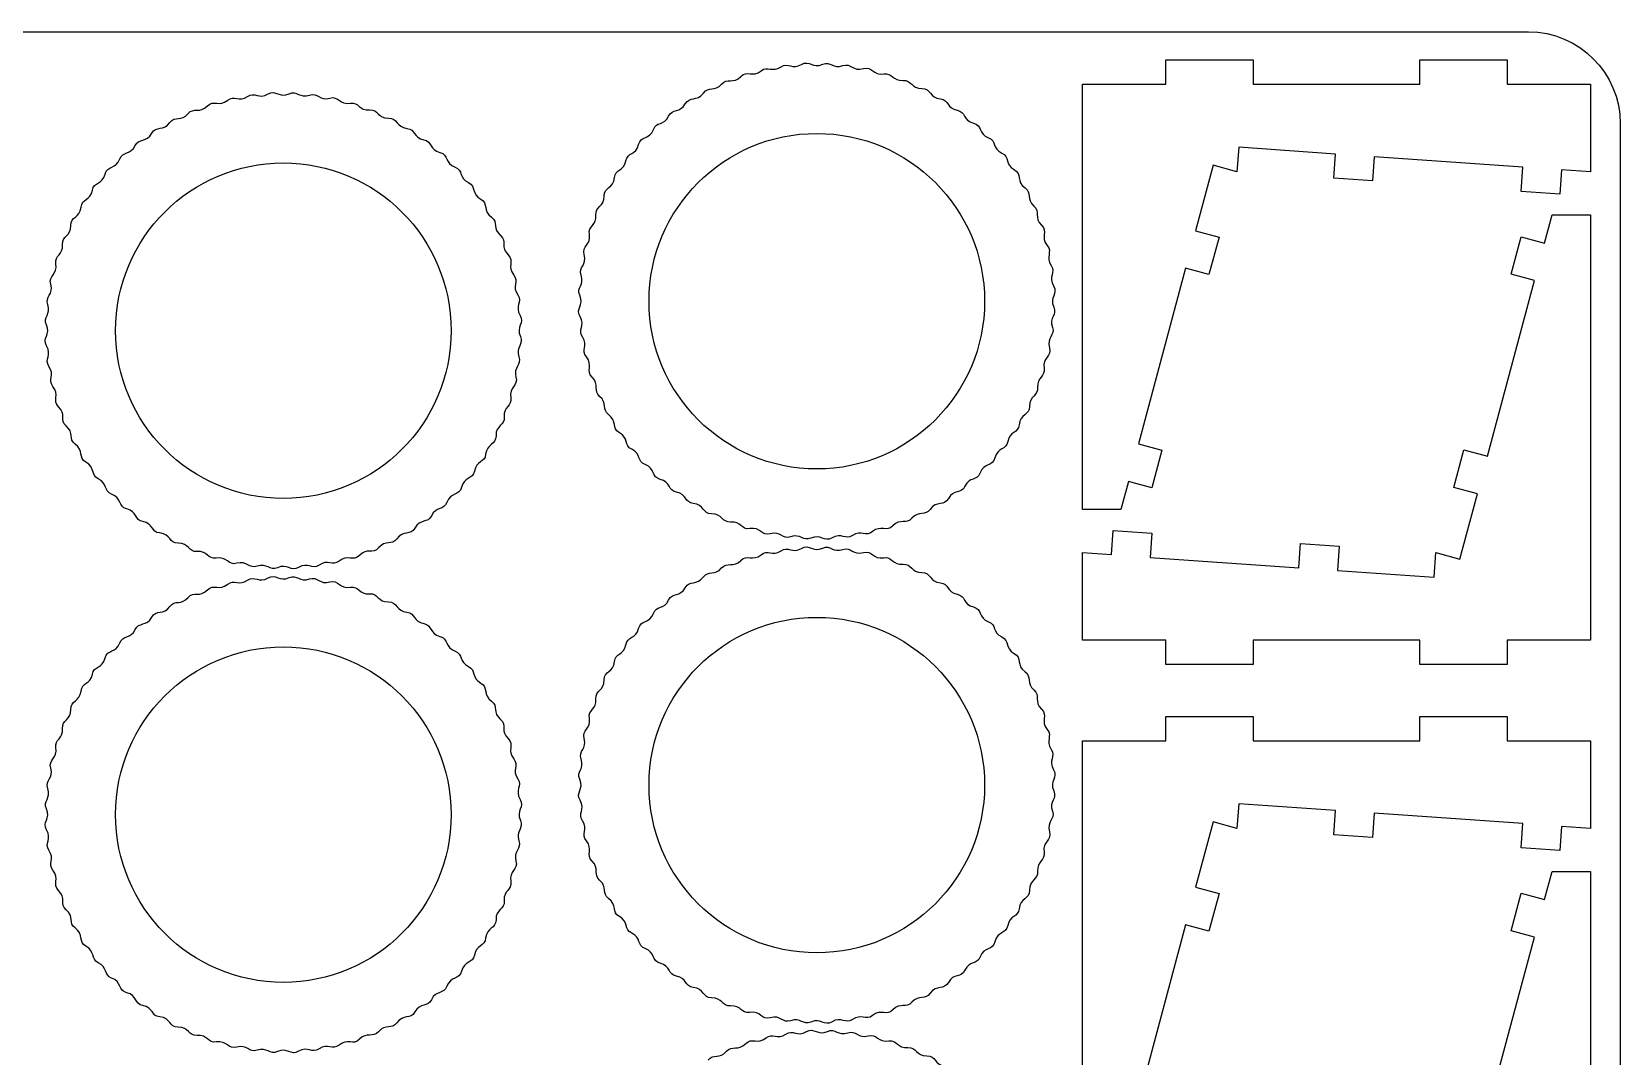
# Model space of a CAD drawing. Extents: x 75 to 655, y 14 to 894.
# Drawn here: x 192.3 to 365.4, y 782.4 to 894.1 of the extents above; entities that cross this region are included whole.
import ezdxf

# ---------------------------------------------------------------- set-up
doc = ezdxf.new("R2010")
doc.units = 0
doc.layers.get('0').update_dxf_attribs({"linetype": 'CONTINUOUS'})

msp = doc.modelspace()

# ---------------------------------------------------------------- linework, layer by layer
at = {"color": 5}
for p, q in [((85.374491, 894.077725), (355.374491, 894.077725)), ((365.374491, 884.077625), (365.374491, 464.077725))]:
    msp.add_line(p, q, dxfattribs=at)
at = {"color": 3}
for p, q in [((315.847491, 888.356925), (315.847491, 891.001325)), ((315.847491, 891.001325), (325.367491, 891.001325)), ((325.367491, 891.001325), (325.367491, 888.356925)), ((343.531891, 888.356925), (343.531891, 891.001325)), ((343.531891, 891.001325), (353.051891, 891.001325)), ((353.051891, 891.001325), (353.051891, 888.356925)), ((306.765491, 842.004625), (306.765491, 888.356925)), ((306.765491, 888.356925), (315.847491, 888.356925)), ((325.367491, 888.356925), (343.531891, 888.356925)), ((353.051891, 888.356925), (362.133891, 888.356925)), ((362.133891, 888.356925), (362.133891, 878.806425)), ((323.793991, 881.487325), (323.606591, 878.806425)), ((334.345991, 880.749525), (323.793991, 881.487325)), ((321.013391, 879.536825), (319.097091, 872.384925)), ((323.606591, 878.806425), (321.013391, 879.536825)), ((334.161391, 878.111725), (334.345991, 880.749525)), ((338.566691, 880.454325), (338.382391, 877.816625)), ((354.747991, 879.323025), (338.566691, 880.454325)), ((338.382391, 877.816625), (334.161391, 878.111725)), ((354.563291, 876.685025), (354.747991, 879.323025)), ((358.968691, 879.027925), (358.783991, 876.389725)), ((362.133891, 878.806425), (358.968691, 879.027925)), ((358.783991, 876.389725), (354.563291, 876.685025)), ((357.121291, 871.046225), (357.942691, 874.111525)), ((357.942691, 874.111525), (362.133891, 874.111525)), ((362.133891, 874.111525), (362.133891, 827.758725)), ((319.097091, 872.384925), (321.651491, 871.700525)), ((321.651491, 871.700525), (320.556391, 867.613525)), ((353.472091, 867.643725), (354.567191, 871.730725)), ((354.567191, 871.730725), (357.121291, 871.046225)), ((318.002291, 868.297925), (312.873191, 849.156425)), ((320.556391, 867.613525), (318.002291, 868.297925)), ((356.026191, 866.959325), (353.472091, 867.643725)), ((350.897491, 847.817725), (356.026191, 866.959325)), ((312.873191, 849.156425), (315.427391, 848.471925)), ((315.427391, 848.471925), (314.332291, 844.385025)), ((347.248291, 844.415125), (348.342991, 848.502125)), ((348.342991, 848.502125), (350.897491, 847.817725)), ((311.777991, 845.069425), (310.956791, 842.004625)), ((314.332291, 844.385025), (311.777991, 845.069425)), ((349.802391, 843.731125), (347.248291, 844.415125)), ((347.885991, 836.578925), (349.802391, 843.731125)), ((310.956791, 842.004625), (306.765491, 842.004625)), ((309.931091, 837.087825), (310.115391, 839.725925)), ((310.115391, 839.725925), (314.336091, 839.430725)), ((314.336091, 839.430725), (314.151791, 836.793025)), ((330.332691, 835.661425), (330.517391, 838.299125)), ((330.517391, 838.299125), (334.738091, 838.004225)), ((334.738091, 838.004225), (334.553391, 835.366125)), ((306.765491, 827.758725), (306.765491, 837.309325)), ((306.765491, 837.309325), (309.931091, 837.087825)), ((314.151791, 836.793025), (330.332691, 835.661425)), ((345.105391, 834.628425), (345.292891, 837.309325)), ((345.292891, 837.309325), (347.885991, 836.578925)), ((334.553391, 835.366125), (345.105391, 834.628425)), ((315.847491, 827.758725), (306.765491, 827.758725)), ((315.847491, 825.114325), (315.847491, 827.758725)), ((343.531891, 827.758725), (325.367491, 827.758725)), ((325.367491, 827.758725), (325.367491, 825.114325)), ((343.531891, 825.114325), (343.531891, 827.758725)), ((362.133891, 827.758725), (353.051891, 827.758725)), ((353.051891, 827.758725), (353.051891, 825.114325)), ((325.367491, 825.114325), (315.847491, 825.114325)), ((353.051891, 825.114325), (343.531891, 825.114325)), ((315.847491, 816.798525), (315.847491, 819.442925)), ((315.847491, 819.442925), (325.367491, 819.442925)), ((325.367491, 819.442925), (325.367491, 816.798525)), ((343.531891, 816.798525), (343.531891, 819.442925)), ((343.531891, 819.442925), (353.051891, 819.442925)), ((353.051891, 819.442925), (353.051891, 816.798525)), ((306.765491, 770.445825), (306.765491, 816.798525)), ((306.765491, 816.798525), (315.847491, 816.798525)), ((325.367491, 816.798525), (343.531891, 816.798525)), ((353.051891, 816.798525), (362.133891, 816.798525)), ((362.133891, 816.798525), (362.133891, 807.248025)), ((323.793991, 809.928925), (323.606591, 807.248025)), ((334.345991, 809.191125), (323.793991, 809.928925)), ((334.161391, 806.552925), (334.345991, 809.191125)), ((338.566691, 808.895925), (338.382391, 806.257825)), ((354.747991, 807.764225), (338.566691, 808.895925)), ((321.013391, 807.978425), (319.097091, 800.826125)), ((323.606591, 807.248025), (321.013391, 807.978425)), ((354.563291, 805.126525), (354.747991, 807.764225)), ((358.968691, 807.469125), (358.783991, 804.831425)), ((362.133891, 807.248025), (358.968691, 807.469125)), ((338.382391, 806.257825), (334.161391, 806.552925)), ((358.783991, 804.831425), (354.563291, 805.126525)), ((357.121291, 799.487525), (357.942691, 802.552725)), ((357.942691, 802.552725), (362.133891, 802.552725)), ((362.133891, 802.552725), (362.133891, 756.199925)), ((319.097091, 800.826125), (321.651491, 800.141725)), ((321.651491, 800.141725), (320.556391, 796.054725)), ((353.472091, 796.084925), (354.567191, 800.171925)), ((354.567191, 800.171925), (357.121291, 799.487525)), ((318.002291, 796.739225), (312.873191, 777.597625)), ((320.556391, 796.054725), (318.002291, 796.739225)), ((350.897491, 776.259325), (356.026191, 795.400825)), ((356.026191, 795.400825), (353.472091, 796.084925))]:
    msp.add_line(p, q, dxfattribs=at)
at = {"color": 5}
msp.add_open_spline([(355.374491, 894.077725), (360.874491, 894.077725), (365.374491, 889.577725), (365.374491, 884.077625)], degree=3, dxfattribs=at)
at = {"color": 3}
for points in [[(269.531891, 889.203725), (270.220791, 889.926925), (270.814991, 889.053025), (271.747391, 889.826025)], [(271.747391, 889.826025), (272.473091, 890.427925), (272.963291, 889.592325), (273.919691, 890.253925)], [(273.919691, 890.253925), (274.700991, 890.794425), (275.138391, 889.894825), (276.153391, 890.512925)], [(276.153391, 890.512925), (277.006791, 891.032625), (277.353491, 890.034025), (278.453891, 890.539925)], [(278.453891, 890.539925), (279.306991, 890.932125), (279.574991, 890.000125), (280.662691, 890.390825)], [(280.662691, 890.390825), (281.557291, 890.712125), (281.747391, 889.729325), (282.889091, 890.063725)], [(282.889091, 890.063725), (283.845591, 890.343825), (283.925891, 889.290625), (285.117491, 889.493925)], [(265.454391, 887.401325), (266.000991, 888.169825), (266.688091, 887.488525), (267.440991, 888.375725)], [(267.440991, 888.375725), (268.056491, 889.100925), (268.711691, 888.342725), (269.531891, 889.203725)], [(285.117491, 889.493925), (286.049491, 889.653025), (286.052391, 888.680625), (287.211491, 888.777925)], [(287.211491, 888.777925), (288.158191, 888.857325), (288.091191, 887.858625), (289.277791, 887.886125)], [(211.394791, 885.988825), (212.083691, 886.712025), (212.677991, 885.838125), (213.610291, 886.611125)], [(213.610291, 886.611125), (214.336091, 887.213025), (214.826191, 886.377425), (215.782591, 887.039025)], [(215.782591, 887.039025), (216.563991, 887.579525), (217.001391, 886.679925), (218.016391, 887.298025)], [(218.016391, 887.298025), (218.869791, 887.817725), (219.216391, 886.819125), (220.316791, 887.325025)], [(220.316791, 887.325025), (221.169991, 887.717225), (221.437991, 886.785225), (222.525591, 887.175925)], [(222.525591, 887.175925), (223.420291, 887.497225), (223.610291, 886.514425), (224.751991, 886.848825)], [(224.751991, 886.848825), (225.708591, 887.128925), (225.788791, 886.075725), (226.980491, 886.279025)], [(226.980491, 886.279025), (227.912491, 886.438125), (227.915291, 885.465725), (229.074491, 885.563025)], [(263.474791, 886.225825), (263.952091, 887.101025), (264.752591, 886.414725), (265.454391, 887.401325)], [(289.277791, 887.886125), (290.274991, 887.909125), (290.078291, 886.871925), (291.283391, 886.759325)], [(291.283391, 886.759325), (292.224391, 886.671425), (291.974091, 885.732525), (293.120091, 885.525625)], [(207.317391, 884.186425), (207.863891, 884.954925), (208.551091, 884.273625), (209.303991, 885.160825)], [(209.303991, 885.160825), (209.919391, 885.886025), (210.574591, 885.127825), (211.394791, 885.988825)], [(229.074491, 885.563025), (230.021191, 885.642425), (229.954091, 884.643725), (231.140791, 884.671225)], [(231.140791, 884.671225), (232.137891, 884.694225), (231.941291, 883.657025), (233.146391, 883.544425)], [(260.002391, 883.427425), (260.330491, 884.314225), (261.174091, 883.830425), (261.669591, 884.883025)], [(261.669591, 884.883025), (262.075791, 885.745725), (262.904491, 885.180125), (263.474791, 886.225825)], [(293.120091, 885.525625), (294.058791, 885.356125), (293.726491, 884.410125), (294.884291, 884.129325)], [(203.532591, 881.668125), (203.938791, 882.530825), (204.767391, 881.965225), (205.337691, 883.010925)], [(205.337691, 883.010925), (205.815091, 883.886125), (206.615591, 883.199825), (207.317391, 884.186425)], [(233.146391, 883.544425), (234.087391, 883.456525), (233.836991, 882.517625), (234.983091, 882.310725)], [(258.394791, 881.781225), (258.630391, 882.752825), (259.582291, 882.291925), (260.002391, 883.427425)], [(259.530291, 864.710925), (259.530291, 874.808325), (267.715791, 882.994225), (277.813591, 882.994225)], [(277.813591, 882.994225), (287.911091, 882.994225), (296.096891, 874.808325), (296.096891, 864.710925)], [(294.884291, 884.129325), (295.855791, 883.893725), (295.394291, 882.942725), (296.530391, 882.521825)], [(201.865291, 880.212525), (202.193391, 881.099325), (203.037091, 880.615525), (203.532591, 881.668125)], [(234.983091, 882.310725), (235.921691, 882.141225), (235.589491, 881.195225), (236.747291, 880.914425)], [(256.998891, 880.017425), (257.168391, 880.956625), (258.114091, 880.623125), (258.394791, 881.781225)], [(296.530391, 882.521825), (297.417491, 882.193125), (296.932391, 881.350625), (297.985991, 880.854625)], [(200.257791, 878.566325), (200.493391, 879.537925), (201.445291, 879.077025), (201.865291, 880.212525)], [(201.393191, 861.496025), (201.393191, 871.593425), (209.578791, 879.779325), (219.676591, 879.779325)], [(219.676591, 879.779325), (229.773991, 879.779325), (237.959891, 871.593425), (237.959891, 861.496025)], [(236.747291, 880.914425), (237.718791, 880.678825), (237.257291, 879.727825), (238.393391, 879.306925)], [(255.765191, 878.180725), (255.853491, 879.122625), (256.792191, 878.871825), (256.998891, 880.017425)], [(297.985991, 880.854625), (298.847991, 880.448725), (298.283591, 879.619325), (299.328491, 879.049425)], [(198.861891, 876.802525), (199.031391, 877.741725), (199.977091, 877.408225), (200.257791, 878.566325)], [(238.393391, 879.306925), (239.280491, 878.978225), (238.795391, 878.135725), (239.848991, 877.639725)], [(254.638091, 876.175425), (254.615391, 877.172125), (255.651891, 876.975325), (255.765191, 878.180725)], [(299.328491, 879.049425), (300.203891, 878.572125), (299.517391, 877.771825), (300.504391, 877.069825)], [(197.628091, 874.965825), (197.716491, 875.907725), (198.655191, 875.656925), (198.861891, 876.802525)], [(239.848991, 877.639725), (240.710991, 877.233825), (240.146491, 876.404425), (241.191491, 875.834525)], [(253.746291, 874.108825), (253.666591, 875.054825), (254.665191, 874.988225), (254.638091, 876.175425)], [(300.504391, 877.069825), (301.271791, 876.524025), (300.591791, 875.835525), (301.478391, 875.082825)], [(196.501091, 872.960525), (196.478291, 873.957225), (197.514891, 873.760425), (197.628091, 874.965825)], [(241.191491, 875.834525), (242.066791, 875.357225), (241.380291, 874.556925), (242.367391, 873.854925)], [(301.478391, 875.082825), (302.204391, 874.466425), (301.444791, 873.813225), (302.306391, 872.992325)], [(195.609191, 870.893925), (195.529491, 871.839925), (196.528091, 871.773325), (196.501091, 872.960525)], [(242.367391, 873.854925), (243.134791, 873.309125), (242.454791, 872.620625), (243.341391, 871.867925)], [(253.030191, 872.014825), (252.871691, 872.947525), (253.843291, 872.947525), (253.746291, 874.108825)], [(302.306391, 872.992325), (303.029091, 872.303725), (302.155691, 871.708225), (302.928691, 870.776825)], [(194.893191, 868.799925), (194.734591, 869.732625), (195.706191, 869.732625), (195.609191, 870.893925)], [(243.341391, 871.867925), (244.067391, 871.251525), (243.307691, 870.598325), (244.169391, 869.777425)], [(252.460591, 869.786725), (252.181091, 870.743725), (253.233191, 870.820825), (253.030191, 872.014825)], [(302.928691, 870.776825), (303.531191, 870.050925), (302.694291, 869.562025), (303.356591, 868.604525)], [(244.169391, 869.777425), (244.891991, 869.088825), (244.018591, 868.493325), (244.791691, 867.561925)], [(252.133391, 867.559925), (251.812391, 868.453925), (252.794091, 868.644725), (252.460591, 869.786725)], [(194.323491, 866.571825), (194.044091, 867.528825), (195.096191, 867.605925), (194.893191, 868.799925)], [(244.791691, 867.561925), (245.394091, 866.836025), (244.557291, 866.347125), (245.219591, 865.389625)], [(251.984591, 865.351125), (251.591291, 866.205625), (252.524891, 866.469525), (252.133391, 867.559925)], [(303.356591, 868.604525), (303.897391, 867.822525), (302.997391, 867.386525), (303.615591, 866.370825)], [(193.996391, 864.345025), (193.675391, 865.239025), (194.656991, 865.429825), (194.323491, 866.571825)], [(303.615591, 866.370825), (304.135291, 865.517125), (303.136691, 865.171025), (303.642591, 864.070425)], [(193.847491, 862.136225), (193.454291, 862.990725), (194.387891, 863.254625), (193.996391, 864.345025)], [(245.219591, 865.389625), (245.760391, 864.607625), (244.860291, 864.171625), (245.478591, 863.155925)], [(252.011291, 863.051025), (251.491691, 863.904025), (252.490591, 864.251625), (251.984591, 865.351125)], [(277.813591, 846.427625), (267.715791, 846.427625), (259.530291, 854.613125), (259.530291, 864.710925)], [(296.096891, 864.710925), (296.096891, 854.613125), (287.911091, 846.427625), (277.813591, 846.427625)], [(303.642591, 864.070425), (304.035291, 863.216225), (303.102591, 862.950625), (303.493491, 861.861225)], [(193.874291, 859.836125), (193.354591, 860.689125), (194.353591, 861.036725), (193.847491, 862.136225)], [(245.478591, 863.155925), (245.998291, 862.302225), (244.999691, 861.956125), (245.505591, 860.855525)], [(252.270391, 860.816925), (251.729891, 861.598525), (252.629791, 862.035925), (252.011291, 863.051025)], [(219.676591, 843.212725), (209.578791, 843.212725), (201.393191, 851.398225), (201.393191, 861.496025)], [(237.959891, 861.496025), (237.959891, 851.398225), (229.773991, 843.212725), (219.676591, 843.212725)], [(245.505591, 860.855525), (245.898291, 860.001325), (244.965591, 859.735725), (245.356391, 858.646325)], [(252.698191, 858.644725), (252.095991, 859.370525), (252.932891, 859.858825), (252.270391, 860.816925)], [(303.493491, 861.861225), (303.814191, 860.967125), (302.833491, 860.775725), (303.166691, 859.634925)], [(194.133291, 857.602025), (193.592891, 858.383625), (194.492791, 858.821025), (193.874291, 859.836125)], [(303.166691, 859.634925), (303.446391, 858.677125), (302.393091, 858.599825), (302.596691, 857.407025)], [(194.561191, 855.429825), (193.958891, 856.155625), (194.795891, 856.643925), (194.133291, 857.602025)], [(245.356391, 858.646325), (245.677091, 857.752225), (244.696491, 857.560825), (245.029691, 856.420025)], [(253.320491, 856.429125), (252.597991, 857.118025), (253.471891, 857.712225), (252.698191, 858.644725)], [(302.596691, 857.407025), (302.755891, 856.474025), (301.783191, 856.473525), (301.880591, 855.312325)], [(195.183391, 853.214225), (194.460991, 853.903125), (195.334791, 854.497325), (194.561191, 855.429825)], [(245.029691, 856.420025), (245.309391, 855.462225), (244.256091, 855.384925), (244.459591, 854.192125)], [(254.148491, 854.338625), (253.423091, 854.954625), (254.182691, 855.607025), (253.320491, 856.429125)], [(301.880591, 855.312325), (301.959991, 854.366125), (300.962691, 854.433725), (300.989091, 853.246025)], [(244.459591, 854.192125), (244.618791, 853.259125), (243.646091, 853.258625), (243.743591, 852.097425)], [(255.122791, 852.351425), (254.354891, 852.897725), (255.036391, 853.584625), (254.148491, 854.338625)], [(196.011391, 851.123725), (195.286091, 851.739725), (196.045591, 852.392125), (195.183391, 853.214225)], [(243.743591, 852.097425), (243.822991, 851.151225), (242.825691, 851.218825), (242.852091, 850.031125)], [(256.298291, 850.372125), (255.423791, 850.849225), (256.110191, 851.648925), (255.122791, 852.351425)], [(300.989091, 853.246025), (301.011291, 852.248825), (299.974591, 852.446025), (299.862091, 851.241125)], [(196.985791, 849.136525), (196.217891, 849.682825), (196.899391, 850.369725), (196.011391, 851.123725)], [(242.852091, 850.031125), (242.874191, 849.033925), (241.837591, 849.231125), (241.724991, 848.026225)], [(257.641291, 848.566925), (256.778691, 848.973225), (257.344091, 849.801525), (256.298291, 850.372125)], [(299.862091, 851.241125), (299.774091, 850.298825), (298.834791, 850.550725), (298.628291, 849.404025)], [(198.161291, 847.157225), (197.286691, 847.634325), (197.973091, 848.434025), (196.985791, 849.136525)], [(259.096891, 846.899725), (258.209591, 847.227925), (258.694591, 848.070825), (257.641291, 848.566925)], [(298.628291, 849.404025), (298.459391, 848.466225), (297.512691, 848.797525), (297.232091, 847.639925)], [(199.504191, 845.352025), (198.641591, 845.758325), (199.206991, 846.586625), (198.161291, 847.157225)], [(241.724991, 848.026225), (241.636991, 847.083925), (240.697791, 847.335825), (240.491291, 846.189125)], [(260.742991, 845.292125), (259.771591, 845.527725), (260.232891, 846.479425), (259.096891, 846.899725)], [(297.232091, 847.639925), (296.996791, 846.669325), (296.044191, 847.129025), (295.624491, 845.994125)], [(200.959791, 843.684825), (200.072491, 844.013025), (200.557491, 844.855925), (199.504191, 845.352025)], [(240.491291, 846.189125), (240.322391, 845.251325), (239.375691, 845.582625), (239.095091, 844.425025)], [(262.507091, 843.895825), (261.569091, 844.064825), (261.900191, 845.011525), (260.742991, 845.292125)], [(295.624491, 845.994125), (295.296191, 845.106425), (294.454391, 845.592725), (293.957691, 844.538525)], [(202.605991, 842.077225), (201.634591, 842.312825), (202.095791, 843.264525), (200.959791, 843.684825)], [(239.095091, 844.425025), (238.859791, 843.454425), (237.907191, 843.914125), (237.487391, 842.779225)], [(264.343891, 842.662425), (263.401691, 842.750925), (263.653891, 843.689225), (262.507091, 843.895825)], [(292.152091, 843.195625), (291.674491, 842.321025), (290.874891, 843.007125), (290.172891, 842.020125)], [(293.957691, 844.538525), (293.551191, 843.675925), (292.723091, 844.241525), (292.152091, 843.195625)], [(204.369991, 840.680925), (203.432091, 840.849925), (203.763091, 841.796625), (202.605991, 842.077225)], [(237.487391, 842.779225), (237.159191, 841.891525), (236.317391, 842.377825), (235.820591, 841.323625)], [(266.348691, 841.535425), (265.351891, 841.512625), (265.549191, 842.549325), (264.343891, 842.662425)], [(268.415391, 840.643525), (267.468491, 840.564725), (267.535591, 841.562425), (266.348691, 841.535425)], [(290.172891, 842.020125), (289.626891, 841.252425), (288.938991, 841.933025), (288.185491, 841.045825)], [(206.206791, 839.447525), (205.264591, 839.536025), (205.516791, 840.474325), (204.369991, 840.680925)], [(234.015091, 839.980725), (233.537491, 839.106125), (232.737891, 839.792225), (232.035791, 838.805225)], [(235.820591, 841.323625), (235.414191, 840.461025), (234.586091, 841.026625), (234.015091, 839.980725)], [(270.509791, 839.927525), (269.577191, 839.768525), (269.576891, 840.740325), (268.415391, 840.643525)], [(272.737891, 839.357925), (271.780091, 839.078125), (271.702791, 840.130925), (270.509791, 839.927525)], [(274.964191, 839.030725), (274.070491, 838.709925), (273.877691, 839.690925), (272.737891, 839.357925)], [(283.879491, 839.595525), (283.153491, 838.993525), (282.664891, 839.829825), (281.707191, 839.167625)], [(286.094991, 840.217725), (285.406191, 839.495125), (284.811891, 840.368625), (283.879491, 839.595525)], [(288.185491, 841.045825), (287.569291, 840.320125), (286.917091, 841.080125), (286.094991, 840.217725)], [(208.211691, 838.320525), (207.214891, 838.297725), (207.412191, 839.334425), (206.206791, 839.447525)], [(210.278291, 837.428625), (209.331391, 837.349825), (209.398591, 838.347525), (208.211691, 838.320525)], [(232.035791, 838.805225), (231.489891, 838.037525), (230.801991, 838.718125), (230.048491, 837.830925)], [(273.919691, 837.510125), (274.700991, 838.050625), (275.138391, 837.151125), (276.153391, 837.769225)], [(277.173091, 838.881525), (276.318391, 838.489325), (276.054391, 839.421925), (274.964191, 839.030725)], [(276.153391, 837.769225), (277.006791, 838.288825), (277.353491, 837.290325), (278.453891, 837.796125)], [(279.473491, 838.908625), (278.620891, 838.389325), (278.274291, 839.387025), (277.173091, 838.881525)], [(278.453891, 837.796125), (279.306991, 838.188325), (279.574991, 837.256325), (280.662691, 837.647025)], [(281.707191, 839.167625), (280.925391, 838.627025), (280.489791, 839.527425), (279.473491, 838.908625)], [(280.662691, 837.647025), (281.557291, 837.968425), (281.747391, 836.985625), (282.889091, 837.319925)], [(212.372691, 836.712625), (211.440091, 836.553625), (211.439891, 837.525425), (210.278291, 837.428625)], [(214.600891, 836.143025), (213.642991, 835.863225), (213.565791, 836.916025), (212.372691, 836.712625)], [(216.827191, 835.815825), (215.933391, 835.495025), (215.740691, 836.476025), (214.600891, 836.143025)], [(219.036091, 835.666625), (218.181391, 835.274425), (217.917391, 836.207025), (216.827191, 835.815825)], [(221.336491, 835.693725), (220.483791, 835.174425), (220.137291, 836.172125), (219.036091, 835.666625)], [(223.570191, 835.952725), (222.788291, 835.412125), (222.352691, 836.312525), (221.336491, 835.693725)], [(225.742491, 836.380625), (225.016491, 835.778625), (224.527791, 836.614925), (223.570191, 835.952725)], [(227.957991, 837.002825), (227.269191, 836.280225), (226.674891, 837.153725), (225.742491, 836.380625)], [(230.048491, 837.830925), (229.432291, 837.105225), (228.780091, 837.865225), (227.957991, 837.002825)], [(267.440991, 835.631925), (268.056491, 836.357125), (268.711691, 835.599025), (269.531891, 836.459925)], [(269.531891, 836.459925), (270.220791, 837.183125), (270.814991, 836.309225), (271.747391, 837.082325)], [(271.747391, 837.082325), (272.473091, 837.684125), (272.963291, 836.848525), (273.919691, 837.510125)], [(282.889091, 837.319925), (283.845591, 837.600025), (283.925891, 836.546825), (285.117491, 836.750225)], [(285.117491, 836.750225), (286.049491, 836.909225), (286.052391, 835.936925), (287.211491, 836.034125)], [(213.610291, 833.867425), (214.336091, 834.469225), (214.826191, 833.633625), (215.782591, 834.295225)], [(215.782591, 834.295225), (216.563991, 834.835725), (217.001391, 833.936225), (218.016391, 834.554325)], [(218.016391, 834.554325), (218.869791, 835.073925), (219.216391, 834.075425), (220.316791, 834.581225)], [(220.316791, 834.581225), (221.169991, 834.973425), (221.437991, 834.041425), (222.525591, 834.432125)], [(222.525591, 834.432125), (223.420291, 834.753525), (223.610291, 833.770725), (224.751991, 834.105025)], [(263.474791, 833.482025), (263.952091, 834.357325), (264.752591, 833.671025), (265.454391, 834.657625)], [(265.454391, 834.657625), (266.000991, 835.426025), (266.688091, 834.744725), (267.440991, 835.631925)], [(287.211491, 836.034125), (288.158191, 836.113625), (288.091191, 835.114825), (289.277791, 835.142325)], [(289.277791, 835.142325), (290.274991, 835.165425), (290.078291, 834.128125), (291.283391, 834.015625)], [(209.303991, 832.417025), (209.919391, 833.142225), (210.574591, 832.384125), (211.394791, 833.245025)], [(211.394791, 833.245025), (212.083691, 833.968225), (212.677991, 833.094325), (213.610291, 833.867425)], [(224.751991, 834.105025), (225.708591, 834.385125), (225.788791, 833.331925), (226.980491, 833.535325)], [(226.980491, 833.535325), (227.912491, 833.694325), (227.915291, 832.722025), (229.074491, 832.819225)], [(229.074491, 832.819225), (230.021191, 832.898725), (229.954091, 831.899925), (231.140791, 831.927425)], [(261.669591, 832.139225), (262.075791, 833.001925), (262.904491, 832.436325), (263.474791, 833.482025)], [(291.283391, 834.015625), (292.224391, 833.927725), (291.974091, 832.988825), (293.120091, 832.781925)], [(293.120091, 832.781925), (294.058791, 832.612425), (293.726491, 831.666325), (294.884291, 831.385525)], [(205.337691, 830.267125), (205.815091, 831.142425), (206.615591, 830.456125), (207.317391, 831.442725)], [(207.317391, 831.442725), (207.863891, 832.211125), (208.551091, 831.529825), (209.303991, 832.417025)], [(231.140791, 831.927425), (232.137891, 831.950525), (231.941291, 830.913225), (233.146391, 830.800725)], [(260.002391, 830.683625), (260.330491, 831.570525), (261.174091, 831.086725), (261.669591, 832.139225)], [(294.884291, 831.385525), (295.855791, 831.149925), (295.394291, 830.198925), (296.530391, 829.778025)], [(203.532591, 828.924325), (203.938791, 829.787025), (204.767391, 829.221425), (205.337691, 830.267125)], [(233.146391, 830.800725), (234.087391, 830.712825), (233.836991, 829.773925), (234.983091, 829.567025)], [(234.983091, 829.567025), (235.921691, 829.397525), (235.589491, 828.451425), (236.747291, 828.170625)], [(258.394791, 829.037425), (258.630391, 830.009125), (259.582291, 829.548125), (260.002391, 830.683625)], [(259.530291, 811.967125), (259.530291, 822.064625), (267.715791, 830.250425), (277.813591, 830.250425)], [(277.813591, 830.250425), (287.911091, 830.250425), (296.096891, 822.064625), (296.096891, 811.967125)], [(296.530391, 829.778025), (297.417491, 829.449325), (296.932391, 828.606925), (297.985991, 828.110825)], [(201.865291, 827.468725), (202.193391, 828.355625), (203.037091, 827.871825), (203.532591, 828.924325)], [(236.747291, 828.170625), (237.718791, 827.935025), (237.257291, 826.984025), (238.393391, 826.563125)], [(256.998891, 827.273625), (257.168391, 828.212925), (258.114091, 827.879425), (258.394791, 829.037425)], [(297.985991, 828.110825), (298.847991, 827.704925), (298.283591, 826.875525), (299.328491, 826.305625)], [(198.861891, 824.058725), (199.031391, 824.998025), (199.977091, 824.664525), (200.257791, 825.822525)], [(200.257791, 825.822525), (200.493391, 826.794225), (201.445291, 826.333225), (201.865291, 827.468725)], [(201.393191, 808.752225), (201.393191, 818.849725), (209.578791, 827.035525), (219.676591, 827.035525)], [(219.676591, 827.035525), (229.773991, 827.035525), (237.959891, 818.849725), (237.959891, 808.752225)], [(238.393391, 826.563125), (239.280491, 826.234425), (238.795391, 825.392025), (239.848991, 824.895925)], [(255.765191, 825.436925), (255.853491, 826.378825), (256.792191, 826.128125), (256.998891, 827.273625)], [(299.328491, 826.305625), (300.203891, 825.828325), (299.517391, 825.028125), (300.504391, 824.326125)], [(197.628091, 822.222025), (197.716491, 823.163925), (198.655191, 822.913225), (198.861891, 824.058725)], [(239.848991, 824.895925), (240.710991, 824.490025), (240.146491, 823.660625), (241.191491, 823.090725)], [(254.638091, 823.431725), (254.615391, 824.428325), (255.651891, 824.231525), (255.765191, 825.436925)], [(300.504391, 824.326125), (301.271791, 823.780325), (300.591791, 823.091825), (301.478391, 822.339025)], [(241.191491, 823.090725), (242.066791, 822.613425), (241.380291, 821.813225), (242.367391, 821.111225)], [(253.746291, 821.365025), (253.666591, 822.311025), (254.665191, 822.244425), (254.638091, 823.431725)], [(301.478391, 822.339025), (302.204391, 821.722625), (301.444791, 821.069525), (302.306391, 820.248525)], [(196.501091, 820.216825), (196.478291, 821.213425), (197.514891, 821.016625), (197.628091, 822.222025)], [(242.367391, 821.111225), (243.134791, 820.565425), (242.454791, 819.876925), (243.341391, 819.124125)], [(253.030191, 819.271025), (252.871691, 820.203725), (253.843291, 820.203725), (253.746291, 821.365025)], [(195.609191, 818.150125), (195.529491, 819.096125), (196.528091, 819.029525), (196.501091, 820.216825)], [(243.341391, 819.124125), (244.067391, 818.507725), (243.307691, 817.854625), (244.169391, 817.033625)], [(252.460591, 817.042925), (252.181091, 818.000025), (253.233191, 818.077025), (253.030191, 819.271025)], [(302.306391, 820.248525), (303.029091, 819.560025), (302.155691, 818.964425), (302.928691, 818.033025)], [(194.893191, 816.056125), (194.734591, 816.988825), (195.706191, 816.988825), (195.609191, 818.150125)], [(302.928691, 818.033025), (303.531191, 817.307225), (302.694291, 816.818225), (303.356591, 815.860725)], [(194.323491, 813.828025), (194.044091, 814.785125), (195.096191, 814.862125), (194.893191, 816.056125)], [(244.169391, 817.033625), (244.891991, 816.345125), (244.018591, 815.749525), (244.791691, 814.818125)], [(252.133391, 814.816225), (251.812391, 815.710225), (252.794091, 815.900925), (252.460591, 817.042925)], [(303.356591, 815.860725), (303.897391, 815.078725), (302.997391, 814.642725), (303.615591, 813.627025)], [(193.996391, 811.601325), (193.675391, 812.495325), (194.656991, 812.686025), (194.323491, 813.828025)], [(244.791691, 814.818125), (245.394091, 814.092325), (244.557291, 813.603325), (245.219591, 812.645825)], [(251.984591, 812.607425), (251.591291, 813.461925), (252.524891, 813.725725), (252.133391, 814.816225)], [(245.219591, 812.645825), (245.760391, 811.863825), (244.860291, 811.427825), (245.478591, 810.412125)], [(252.011291, 810.307325), (251.491691, 811.160225), (252.490591, 811.507825), (251.984591, 812.607425)], [(277.813591, 793.683825), (267.715791, 793.683825), (259.530291, 801.869325), (259.530291, 811.967125)], [(296.096891, 811.967125), (296.096891, 801.869325), (287.911091, 793.683825), (277.813591, 793.683825)], [(303.615591, 813.627025), (304.135291, 812.773425), (303.136691, 812.427225), (303.642591, 811.326625)], [(193.847491, 809.392525), (193.454291, 810.247025), (194.387891, 810.510825), (193.996391, 811.601325)], [(245.478591, 810.412125), (245.998291, 809.558525), (244.999691, 809.212325), (245.505591, 808.111725)], [(252.270391, 808.073225), (251.729891, 808.854725), (252.629791, 809.292125), (252.011291, 810.307325)], [(303.642591, 811.326625), (304.035291, 810.472525), (303.102591, 810.206925), (303.493491, 809.117425)], [(193.874291, 807.092425), (193.354591, 807.945325), (194.353591, 808.292925), (193.847491, 809.392525)], [(219.676591, 790.468925), (209.578791, 790.468925), (201.393191, 798.654425), (201.393191, 808.752225)], [(237.959891, 808.752225), (237.959891, 798.654425), (229.773991, 790.468925), (219.676591, 790.468925)], [(303.493491, 809.117425), (303.814191, 808.223325), (302.833491, 808.031925), (303.166691, 806.891125)], [(194.133291, 804.858325), (193.592891, 805.639825), (194.492791, 806.077225), (193.874291, 807.092425)], [(245.505591, 808.111725), (245.898291, 807.257625), (244.965591, 806.992025), (245.356391, 805.902525)], [(252.698191, 805.900925), (252.095991, 806.626725), (252.932891, 807.115025), (252.270391, 808.073225)], [(303.166691, 806.891125), (303.446391, 805.933325), (302.393091, 805.856025), (302.596691, 804.663325)], [(245.356391, 805.902525), (245.677091, 805.008425), (244.696491, 804.817025), (245.029691, 803.676225)], [(253.320491, 803.685425), (252.597991, 804.374225), (253.471891, 804.968525), (252.698191, 805.900925)], [(194.561191, 802.686025), (193.958891, 803.411825), (194.795891, 803.900125), (194.133291, 804.858325)], [(245.029691, 803.676225), (245.309391, 802.718425), (244.256091, 802.641125), (244.459591, 801.448425)], [(254.148491, 801.594925), (253.423091, 802.210825), (254.182691, 802.863325), (253.320491, 803.685425)], [(302.596691, 804.663325), (302.755891, 803.730325), (301.783191, 803.729725), (301.880591, 802.568525)], [(195.183391, 800.470525), (194.460991, 801.159325), (195.334791, 801.753625), (194.561191, 802.686025)], [(255.122791, 799.607625), (254.354891, 800.153925), (255.036391, 800.840925), (254.148491, 801.594925)], [(301.880591, 802.568525), (301.959991, 801.622325), (300.962691, 801.690025), (300.989091, 800.502225)], [(196.011391, 798.380025), (195.286091, 798.995925), (196.045591, 799.648425), (195.183391, 800.470525)], [(244.459591, 801.448425), (244.618791, 800.515425), (243.646091, 800.514825), (243.743591, 799.353625)], [(300.989091, 800.502225), (301.011291, 799.505125), (299.974591, 799.702225), (299.862091, 798.497425)], [(196.985791, 796.392725), (196.217891, 796.939025), (196.899391, 797.626025), (196.011391, 798.380025)], [(243.743591, 799.353625), (243.822991, 798.407425), (242.825691, 798.475125), (242.852091, 797.287325)], [(256.298291, 797.628325), (255.423791, 798.105525), (256.110191, 798.905225), (255.122791, 799.607625)], [(299.862091, 798.497425), (299.774091, 797.555125), (298.834791, 797.806925), (298.628291, 796.660325)], [(198.161291, 794.413425), (197.286691, 794.890625), (197.973091, 795.690325), (196.985791, 796.392725)], [(242.852091, 797.287325), (242.874191, 796.290225), (241.837591, 796.487325), (241.724991, 795.282525)], [(257.641291, 795.823125), (256.778691, 796.229425), (257.344091, 797.057725), (256.298291, 797.628325)], [(298.628291, 796.660325), (298.459391, 795.722425), (297.512691, 796.053725), (297.232091, 794.896225)], [(241.724991, 795.282525), (241.636991, 794.340225), (240.697791, 794.592025), (240.491291, 793.445425)], [(259.096891, 794.155925), (258.209591, 794.484225), (258.694591, 795.327025), (257.641291, 795.823125)], [(297.232091, 794.896225), (296.996791, 793.925625), (296.044191, 794.385225), (295.624491, 793.250425)], [(199.504191, 792.608225), (198.641591, 793.014525), (199.206991, 793.842825), (198.161291, 794.413425)], [(240.491291, 793.445425), (240.322391, 792.507525), (239.375691, 792.838825), (239.095091, 791.681325)], [(260.742991, 792.548425), (259.771591, 792.783925), (260.232891, 793.735625), (259.096891, 794.155925)], [(295.624491, 793.250425), (295.296191, 792.362625), (294.454391, 792.848925), (293.957691, 791.794725)], [(200.959791, 790.941025), (200.072491, 791.269325), (200.557491, 792.112125), (199.504191, 792.608225)], [(239.095091, 791.681325), (238.859791, 790.710725), (237.907191, 791.170325), (237.487391, 790.035525)], [(262.507091, 791.152025), (261.569091, 791.321025), (261.900191, 792.267725), (260.742991, 792.548425)], [(264.343891, 789.918725), (263.401691, 790.007125), (263.653891, 790.945525), (262.507091, 791.152025)], [(293.957691, 791.794725), (293.551191, 790.932225), (292.723091, 791.497725), (292.152091, 790.451925)], [(202.605991, 789.333525), (201.634591, 789.569025), (202.095791, 790.520725), (200.959791, 790.941025)], [(237.487391, 790.035525), (237.159191, 789.147725), (236.317391, 789.634025), (235.820591, 788.579825)], [(266.348691, 788.791625), (265.351891, 788.768925), (265.549191, 789.805525), (264.343891, 789.918725)], [(292.152091, 790.451925), (291.674491, 789.577225), (290.874891, 790.263425), (290.172891, 789.276325)], [(204.369991, 787.937125), (203.432091, 788.106125), (203.763091, 789.052825), (202.605991, 789.333525)], [(206.206791, 786.703825), (205.264591, 786.792225), (205.516791, 787.730625), (204.369991, 787.937125)], [(235.820591, 788.579825), (235.414191, 787.717325), (234.586091, 788.282825), (234.015091, 787.237025)], [(268.415391, 787.899825), (267.468491, 787.820925), (267.535591, 788.818725), (266.348691, 788.791625)], [(270.509791, 787.183725), (269.577191, 787.024725), (269.576891, 787.996525), (268.415391, 787.899825)], [(288.185491, 788.302025), (287.569291, 787.576325), (286.917091, 788.336325), (286.094991, 787.474025)], [(290.172891, 789.276325), (289.626891, 788.508725), (288.938991, 789.189325), (288.185491, 788.302025)], [(208.211691, 785.576725), (207.214891, 785.554025), (207.412191, 786.590625), (206.206791, 786.703825)], [(232.035791, 786.061425), (231.489891, 785.293825), (230.801991, 785.974425), (230.048491, 785.087125)], [(234.015091, 787.237025), (233.537491, 786.362325), (232.737891, 787.048525), (232.035791, 786.061425)], [(272.737891, 786.614125), (271.780091, 786.334325), (271.702791, 787.387225), (270.509791, 787.183725)], [(274.964191, 786.286925), (274.070491, 785.966125), (273.877691, 786.947125), (272.737891, 786.614125)], [(277.173091, 786.137825), (276.318391, 785.745525), (276.054391, 786.678225), (274.964191, 786.286925)], [(279.473491, 786.164825), (278.620891, 785.645625), (278.274291, 786.643225), (277.173091, 786.137825)], [(281.707191, 786.423925), (280.925391, 785.883225), (280.489791, 786.783625), (279.473491, 786.164825)], [(283.879491, 786.851725), (283.153491, 786.249725), (282.664891, 787.086025), (281.707191, 786.423925)], [(286.094991, 787.474025), (285.406191, 786.751425), (284.811891, 787.624925), (283.879491, 786.851725)], [(210.278291, 784.684925), (209.331391, 784.606025), (209.398591, 785.603825), (208.211691, 785.576725)], [(212.372691, 783.968825), (211.440091, 783.809825), (211.439891, 784.781625), (210.278291, 784.684925)], [(227.957991, 784.259125), (227.269191, 783.536525), (226.674891, 784.410025), (225.742491, 783.636825)], [(230.048491, 785.087125), (229.432291, 784.361425), (228.780091, 785.121425), (227.957991, 784.259125)], [(270.062491, 783.785225), (270.750891, 784.507825), (271.346191, 783.634625), (272.278291, 784.407525)], [(272.278291, 784.407525), (273.004591, 785.009725), (273.493491, 784.173325), (274.450691, 784.835325)], [(274.450691, 784.835325), (275.232491, 785.376025), (275.669391, 784.476125), (276.684391, 785.094425)], [(276.684391, 785.094425), (277.537591, 785.614125), (277.884091, 784.615525), (278.984791, 785.121425)], [(278.984791, 785.121425), (279.838591, 785.513925), (280.103191, 784.581525), (281.193291, 784.972325)], [(281.193291, 784.972325), (282.088691, 785.293225), (282.278491, 784.310925), (283.419591, 784.645125)], [(283.419591, 784.645125), (284.376691, 784.925425), (284.456691, 783.872025), (285.648491, 784.075525)], [(285.648491, 784.075525), (286.580091, 784.234525), (286.582591, 783.262125), (287.742491, 783.359425)], [(214.600891, 783.399225), (213.642991, 783.119425), (213.565791, 784.172325), (212.372691, 783.968825)], [(216.827191, 783.072025), (215.933391, 782.751225), (215.740691, 783.732225), (214.600891, 783.399225)], [(219.036091, 782.922925), (218.181391, 782.530625), (217.917391, 783.463325), (216.827191, 783.072025)], [(221.336491, 782.949925), (220.483791, 782.430725), (220.137291, 783.428325), (219.036091, 782.922925)], [(223.570191, 783.209025), (222.788291, 782.668325), (222.352691, 783.568725), (221.336491, 782.949925)], [(225.742491, 783.636825), (225.016491, 783.034825), (224.527791, 783.871125), (223.570191, 783.209025)], [(265.984991, 781.982825), (266.530891, 782.750725), (267.220291, 782.070925), (267.971991, 782.956825)], [(267.971991, 782.956825), (268.587691, 783.682525), (269.241591, 782.923625), (270.062491, 783.785225)], [(287.742491, 783.359425), (288.689691, 783.438925), (288.620991, 782.439925), (289.808791, 782.467525)], [(289.808791, 782.467525), (290.805391, 782.490625), (290.610391, 781.452925), (291.813991, 781.340525)]]:
    msp.add_open_spline(points, degree=3, dxfattribs=at)

doc.saveas('drawing.dxf')
